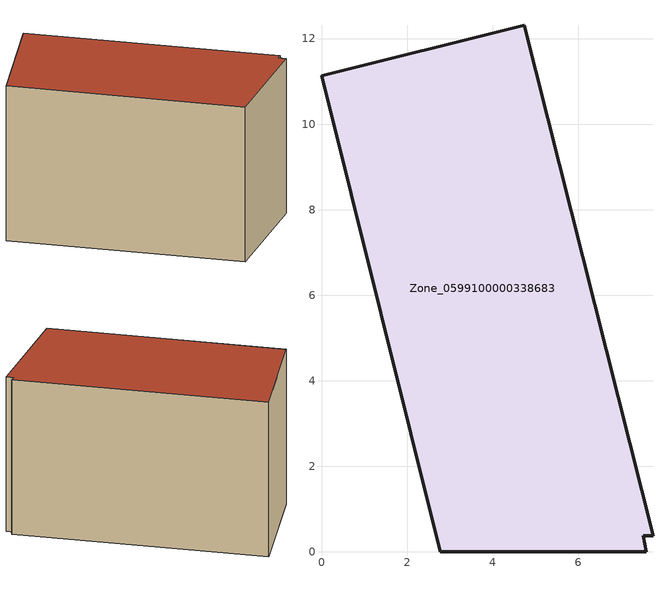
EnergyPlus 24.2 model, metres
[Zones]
Zone_0599100000338683
 floor ground (C_G): 7.6,0.01 2.77,0 0,11.13 4.74,12.32 7.75,0.38 7.52,0.38 z0
 wall outside (C_F): 2.77,0 7.6,0.01 7.52,0.38 7.75,0.38 4.74,12.32 0,11.13 2.77,0 z0:8.55
 roof outside (C_R): 7.75,0.38 4.74,12.32 0,11.13 2.77,0 7.6,0.01 7.52,0.38 z8.55
[BUILDING]
Pand.0599100000338683: North Axis=0; Terrain=City; Loads Convergence Tolerance Value=0.04; Temperature Convergence Tolerance Value=0.4; Solar Distribution=FullExterior; Maximum Number of Warmup Days=25; Minimum Number of Warmup Days=1
[Site:Location]
Rotterdam.The.Hague.AP_ZH_NLD Design_Conditions: Latitude=51.96; Longitude=4.45; Time Zone=1; Elevation=-4.5
[SITE:GROUNDTEMPERATURE:BUILDINGSURFACE]
18, 18, 18, 18, 18, 18, 18, 18, 18, 18, 18, 18
[MATERIAL] Thermal Absorptance=0.9; Solar Absorptance=0.7; Visible Absorptance=0.7
Name | Roughness | Thickness | Conductivity | Density | Specific Heat
G.TI.1992-2005 | MediumSmooth | 0.15 | 0.06 | 540 | 1210
F.TI.1992-2005 | Rough | 0.3 | 0.12 | 1920 | 840
R.TI.1992-2005 | MediumRough | 0.2 | 0.08 | 1500 | 1000
[CONSTRUCTION]
C_G: G.TI.1992-2005
C_F: F.TI.1992-2005
C_R: R.TI.1992-2005
[ZONE]
Zone_0599100000338683: Type=1; Multiplier=1; Ceiling Height=Autocalculate; Volume=Autocalculate; Floor Area=autocalculate; Part of Total Floor Area=Yes
[ZONEINFILTRATION:DESIGNFLOWRATE]
Infil_Zone_0599100000338683: Zone or ZoneList or Space or SpaceList=Zone_0599100000338683; Schedule=AlwaysOn; Design Flow Rate Calculation Method=Flow/Area; Flow Rate per Floor Area=0.0015; Constant Term Coefficient=1; Temperature Term Coefficient=0; Velocity Term Coefficient=0; Velocity Squared Term Coefficient=0
[HVACTEMPLATE:ZONE:IDEALLOADSAIRSYSTEM]
Zone_0599100000338683: Maximum Heating Supply Air Temperature=50; Minimum Cooling Supply Air Temperature=13; Maximum Heating Supply Air Humidity Ratio=0.0156; Minimum Cooling Supply Air Humidity Ratio=0.0077; Heating Limit=NoLimit; Cooling Limit=NoLimit; Dehumidification Control Type=ConstantSensibleHeatRatio; Cooling Sensible Heat Ratio=0.7; Dehumidification Setpoint=60; Humidification Control Type=None; Humidification Setpoint=30; Outdoor Air Method=None; Outdoor Air Flow Rate per Person=0.00944; Outdoor Air Flow Rate per Zone Floor Area=0; Outdoor Air Flow Rate per Zone=0; Demand Controlled Ventilation Type=None; Outdoor Air Economizer Type=NoEconomizer; Heat Recovery Type=None; Sensible Heat Recovery Effectiveness=0.7; Latent Heat Recovery Effectiveness=0.65
[ZONECONTROL:THERMOSTAT]
ThermostatControl_Zone_0599100000338683: Zone or ZoneList=Zone_0599100000338683; Control Type Schedule=DualSetpointControlType; Control 1=Thermostat_Zone_0599100000338683; Temperature Difference Between Cutout And Setpoint=0
[THERMOSTATSETPOINT:DUALSETPOINT]
Thermostat_Zone_0599100000338683: Heating Setpoint Temperature Schedule=HeatingSetpoint_Zone_0599100000338683; Cooling Setpoint Temperature Schedule=CoolingSetpoint_Zone_0599100000338683
[SCHEDULE:COMPACT]
HeatingSetpoint_Zone_0599100000338683: Through: 12/31, For: AllDays, Until: 24:00, 21
CoolingSetpoint_Zone_0599100000338683: Through: 12/31, For: AllDays, Until: 24:00, 24
DualSetpointControlType: Through: 12/31, For: AllDays, Until: 24:00, 4
AlwaysOn: Through: 12/31, For: AllDays, Until: 24:00, 1
